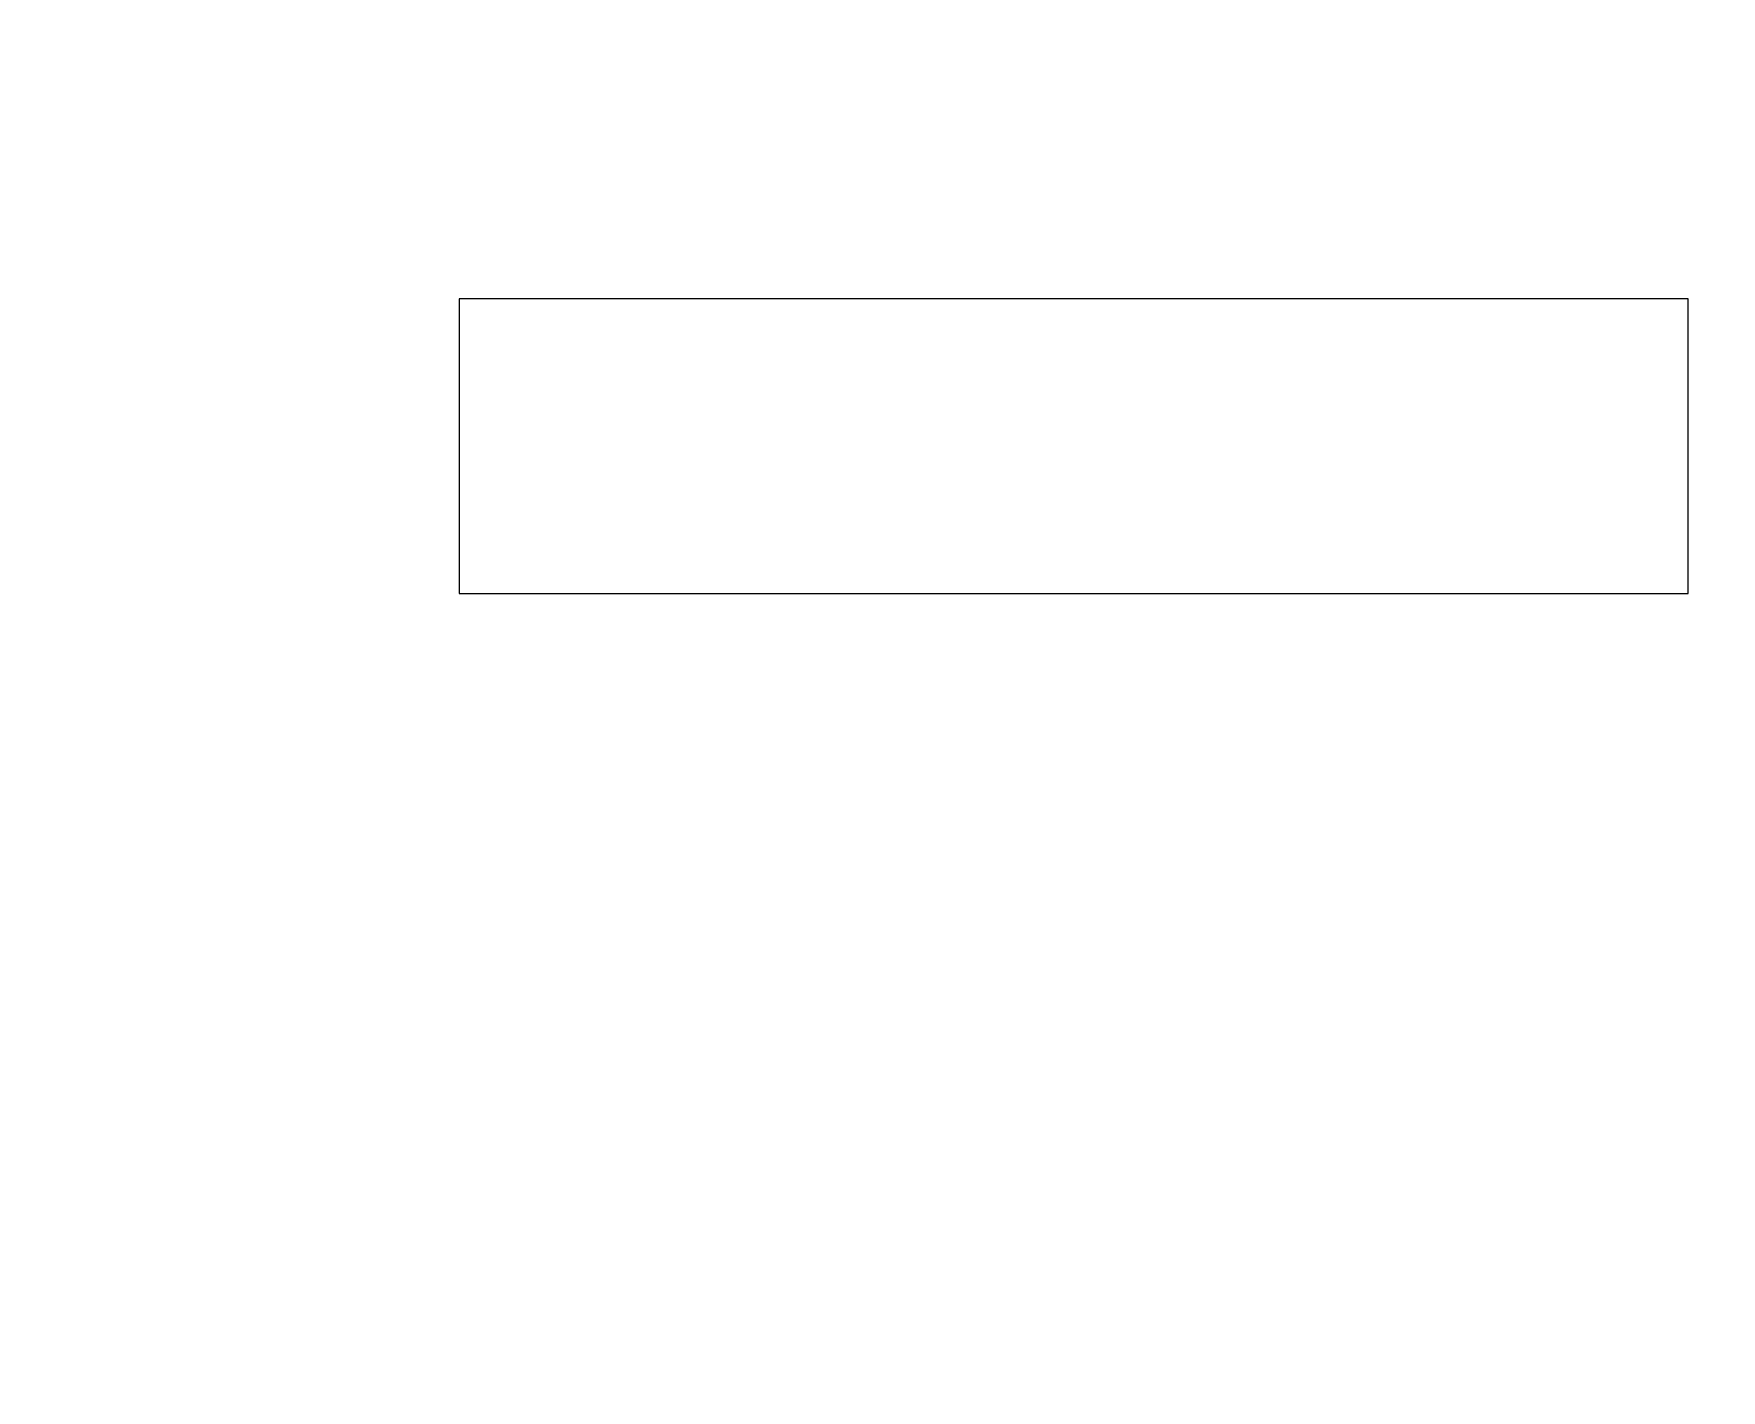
# Model space of a CAD drawing. Header units: millimetres. Extents: x -24.8 to 24.8, y -24.8 to 24.8.
# Drawn here: x 3.218 to 4.962, y -2.176 to -0.774 of the extents above; entities that cross this region are included whole.
import ezdxf

# ---------------------------------------------------------------- set-up
doc = ezdxf.new("R2010")
doc.units = ezdxf.units.MM
doc.header["$MEASUREMENT"] = 0
doc.layers.add('top welded + LPKF', color=7, linetype='Continuous')

msp = doc.modelspace()

# ---------------------------------------------------------------- linework, layer by layer
at = {"layer": 'top welded + LPKF', "lineweight": 9}
msp.add_open_spline([(24.8079, 0), (24.8079, 13.701), (13.7011, 24.8079), (0, 24.8079), (0, 24.8079), (-13.701, 24.8079), (-24.8079, 13.7011), (-24.8079, 0.0001), (-24.8079, 0.0001), (-24.8079, -13.701), (-13.7011, -24.8078), (-0.0001, -24.8079), (-0.0001, -24.8079), (13.7009, -24.8079), (24.8078, -13.7012), (24.8079, -0.0001), (24.8079, -0.0001), (24.8079, -0.0001), (24.8079, 0)], degree=3, knots=[0, 0, 0, 0, 0.2, 0.2, 0.2, 0.2, 0.4, 0.4, 0.4, 0.4, 0.6, 0.6, 0.6, 0.6, 1, 1, 1, 1.0001, 1.0001, 1.0001, 1.0001], dxfattribs=at)
at = {"layer": 'top welded + LPKF', "color": 12, "lineweight": 9}
msp.add_open_spline([(3.6576, -1.3524), (3.6576, -1.3524), (3.6576, -1.0476), (3.6576, -1.0476), (3.6576, -1.0476), (3.6576, -1.0476), (4.9276, -1.0476), (4.9276, -1.0476), (4.9276, -1.0476), (4.9276, -1.0476), (4.9276, -1.3524), (4.9276, -1.3524), (4.9276, -1.3524), (4.9276, -1.3524), (3.6576, -1.3524), (3.6576, -1.3524)], degree=3, knots=[0, 0, 0, 0, 0.2, 0.2, 0.2, 0.2, 0.4, 0.4, 0.4, 0.4, 0.6, 0.6, 0.6, 0.6, 1, 1, 1, 1], dxfattribs=at)

doc.saveas('drawing.dxf')
